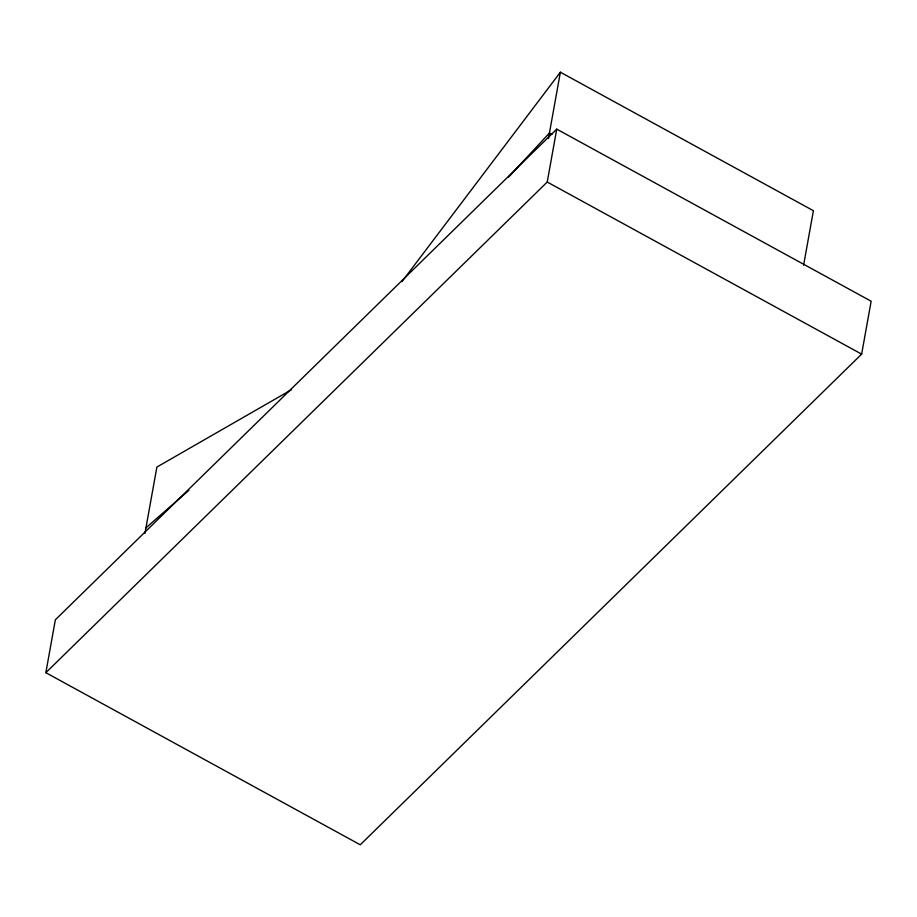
<?xml version="1.0" encoding="UTF-8"?>
<svg xmlns="http://www.w3.org/2000/svg" width="917" height="917" viewBox="0 0 917 917"><rect width="100%" height="100%" fill="white"/><g stroke="black" fill="none" stroke-linecap="round" stroke-linejoin="round"><path stroke-width="1.38" d="M45.85 672.688L55.364 619.789L556.745 129.137L871.15 301.223L861.636 354.134L360.255 844.786L45.85 672.688L547.231 182.036L556.745 129.137M144.955 533.407L156.887 467.074L291.56 389.668M548.446 138.547L560.379 72.214L813.402 210.715L803.59 265.231M401.978 281.599L560.379 72.214M508.591 177.038L549.432 133.022L551.942 134.398M145.941 527.883L188.891 490.297M547.231 182.036L861.636 354.134"/></g></svg>
